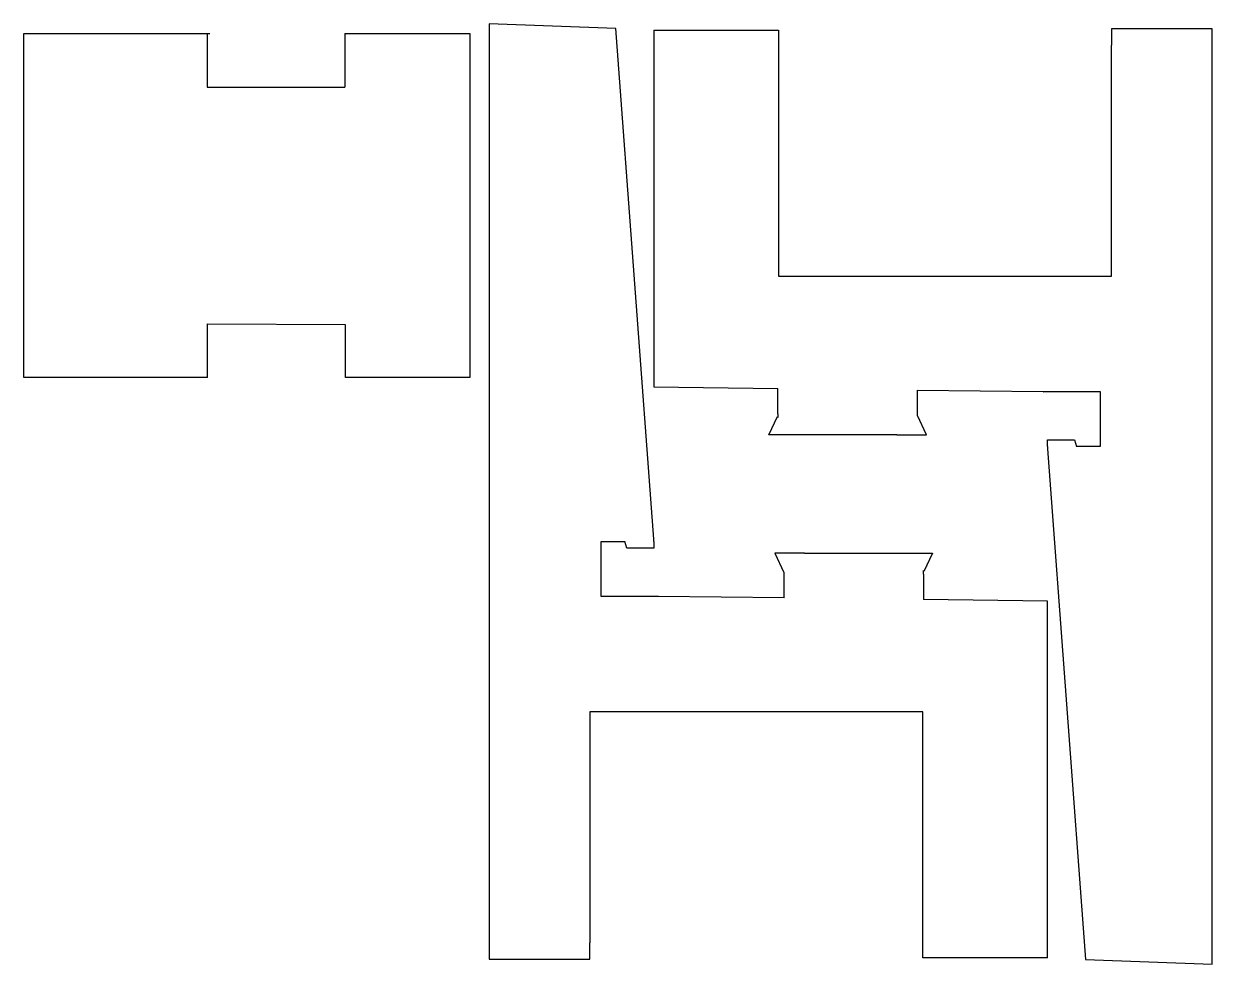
# Model space of a CAD drawing. Extents: x 49.9 to 114.7, y 122.6 to 173.9.
import ezdxf

# ---------------------------------------------------------------- set-up
doc = ezdxf.new("R2010")
doc.units = 0
doc.layers.add('Layer_1', color=7, linetype='CONTINUOUS')

msp = doc.modelspace()

# ---------------------------------------------------------------- linework, layer by layer
at = {"layer": 'Layer_1', "color": 7}
for points in [[(84.258713, 145.78101), (82.189753, 173.59691), (75.285268, 173.85263), (75.285268, 123.73118), (75.285268, 122.88893)], [(105.719287, 150.69199), (107.788247, 122.87609), (114.692732, 122.62037), (114.692732, 172.74182), (114.692732, 173.58407)], [(114.692732, 173.58406), (109.211086, 173.58406), (109.207086, 172.68194)], [(59.932258, 154.5886), (49.926799, 154.58861), (49.926799, 173.31691), (49.926799, 173.31691), (60.058861, 173.31691)], [(59.926795, 173.31691), (59.926795, 170.39143)], [(67.429886, 173.31691), (67.429886, 170.42828)], [(67.429888, 173.31691), (74.226798, 173.31691), (74.226798, 154.58861), (67.464512, 154.58861)], [(84.26184, 173.50898), (91.047763, 173.50898), (91.047763, 160.11045), (109.206578, 160.11045), (109.206578, 172.68194)], [(84.26184, 173.50897), (84.26184, 154.07412)], [(59.926795, 170.39143), (67.430151, 170.39143)], [(67.429886, 170.42828), (67.430151, 170.39148)], [(59.932258, 154.5886), (59.932258, 157.51408), (67.435349, 157.47718), (67.435349, 154.58855)], [(84.26184, 154.07413), (91.022104, 153.99273)], [(91.022102, 152.61207), (91.022104, 153.99273)], [(98.613315, 153.90123), (105.486748, 153.81843), (105.488848, 153.79263)], [(98.629973, 152.51696), (98.629973, 153.89761)], [(105.486748, 153.81841), (108.581256, 153.81841), (108.581256, 150.81841), (107.295709, 150.82341)], [(92.079448, 151.458896), (90.532296, 151.458896), (91.004974, 152.455659)], [(91.022104, 152.61207), (91.022104, 152.4111)], [(97.497356, 151.4589), (99.128229, 151.4589), (98.629973, 152.51696)], [(97.497358, 151.4589), (92.079448, 151.4589)], [(105.70995, 150.81756), (105.70995, 151.18099), (107.180258, 151.18099), (107.295709, 150.82341)], [(105.709948, 150.81756), (105.719248, 150.69199)], [(84.268052, 145.65544), (84.258752, 145.78101)], [(84.491252, 142.65459), (81.396744, 142.65459), (81.396744, 145.65459), (82.682291, 145.64959)], [(84.26805, 145.65544), (84.26805, 145.29201), (82.797742, 145.29201), (82.682291, 145.64959)], [(92.480644, 145.0141), (90.849771, 145.0141), (91.348027, 143.95604)], [(92.480642, 145.0141), (97.898552, 145.0141)], [(97.898552, 145.014104), (99.445704, 145.014104), (98.973026, 144.017341)], [(91.348027, 143.95604), (91.348027, 142.57539)], [(98.955896, 143.86093), (98.955896, 144.0619)], [(98.955898, 143.86093), (98.955896, 142.48027)], [(91.364685, 142.57177), (84.491252, 142.65457), (84.489152, 142.68037)], [(105.71616, 142.39887), (98.955896, 142.48027)], [(105.71616, 122.96403), (105.71616, 142.39888)], [(105.71616, 122.96402), (98.930237, 122.96402), (98.930237, 136.36255), (80.771422, 136.36255), (80.771422, 123.79106)], [(75.285268, 122.88894), (80.766914, 122.88894), (80.770914, 123.79106)]]:
    msp.add_lwpolyline(points, dxfattribs=at)

doc.saveas('drawing.dxf')
